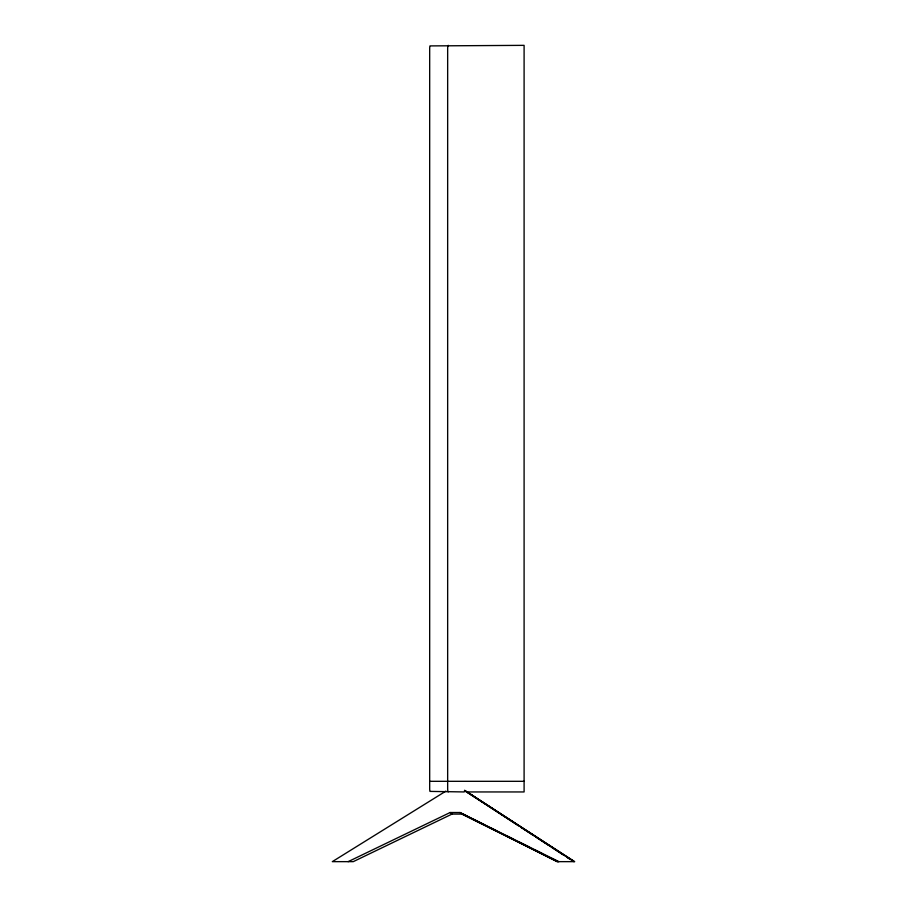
<?xml version="1.0" encoding="UTF-8"?>
<svg xmlns="http://www.w3.org/2000/svg" width="907" height="907" viewBox="0 0 907 907"><rect width="100%" height="100%" fill="white"/><g stroke="black" fill="none" stroke-linecap="round" stroke-linejoin="round"><path stroke-width="1.36" d="M448.024 45.747L448.353 45.35A3.288 0.692 -90 0 0 447.661 48.638L447.661 788.671A3.288 0.692 -90 0 0 447.967 791.392L448.217 791.89M445.87 791.131L332.313 861.65L353.242 861.65L451.992 814.089L461.81 814.089L557.544 861.65M348.152 861.65L450.133 812.525L459.951 812.525L558.825 861.65M429.68 781.312L524.099 781.312M459.951 812.525L557.034 861.65L574.687 861.65L464.656 790.394L464.203 791.947L429.986 791.392A3.288 0.692 -90 0 1 429.68 788.671L429.68 48.638A3.288 0.692 90 0 1 429.986 45.906L524.099 45.35L524.099 791.947L466.119 791.947M462.468 813.794L467.513 816.311M473.817 819.452L483.907 824.497M490.211 827.649L496.514 830.789M506.605 835.835L512.909 838.975M519.212 842.127L529.303 847.161M535.606 850.312L541.91 853.464M551.989 858.498L558.293 861.65M464.656 790.394L574.131 861.65L467.003 791.924M466.504 791.947L518.282 825.653M520.641 827.184L533.577 835.608M535.935 837.138L548.871 845.562M551.229 847.093L562.998 854.757M566.524 857.058L570.061 859.348M450.133 812.525L451.992 814.089"/></g></svg>
